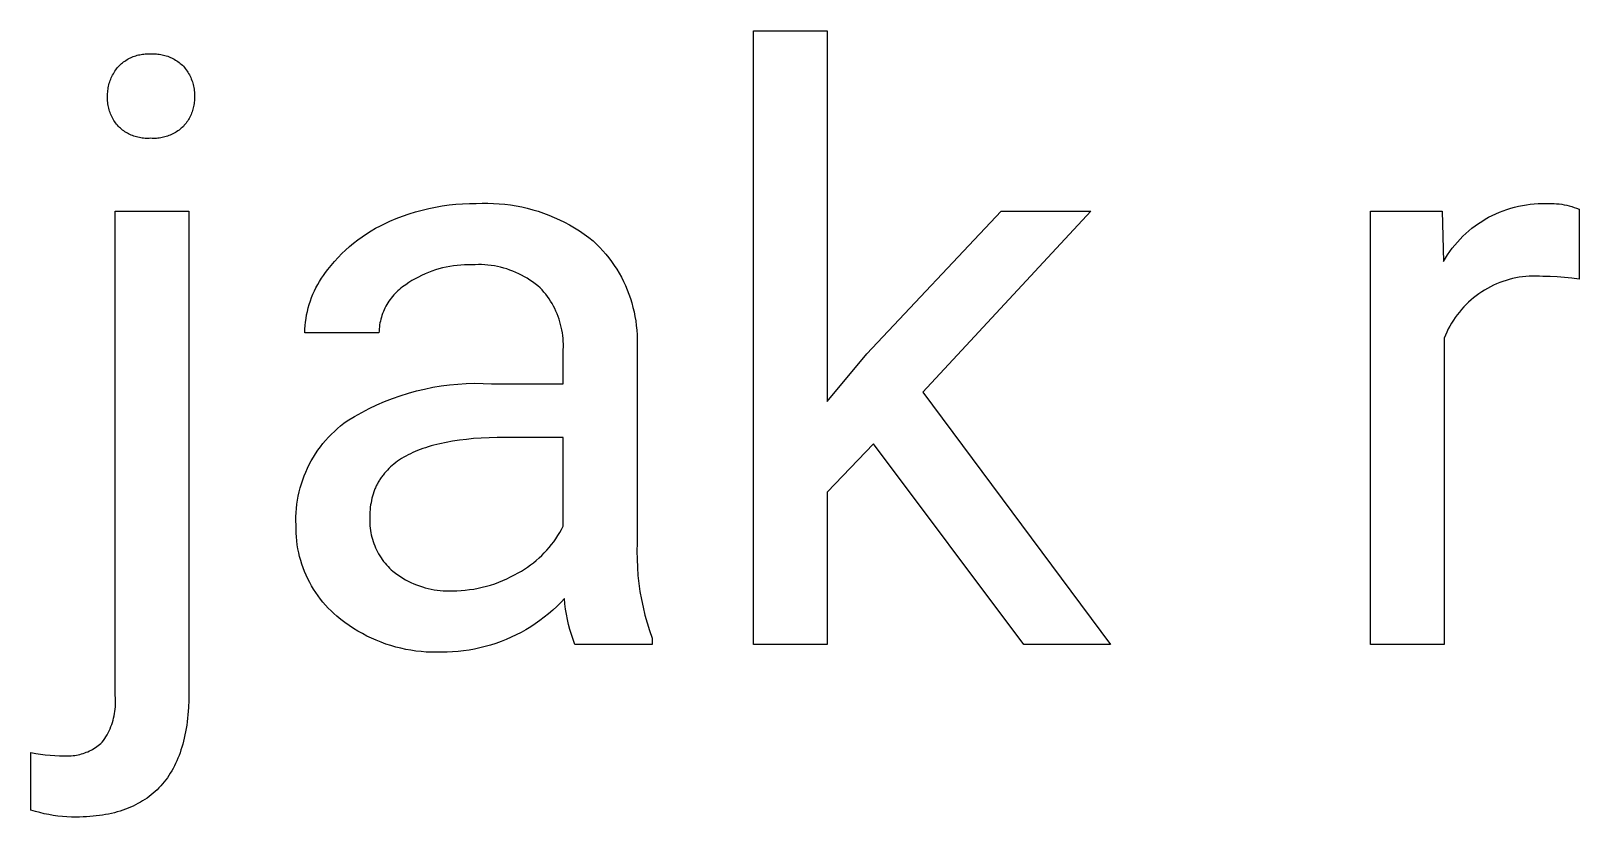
# Model space of a CAD drawing. Header units: millimetres. Extents: x -644 to 2279, y -276 to 1766.
# Drawn here: x 1379.3 to 1440.6, y -153.8 to -122.7 of the extents above; entities that cross this region are included whole.
import ezdxf

# ---------------------------------------------------------------- set-up
doc = ezdxf.new("R2010")
doc.units = ezdxf.units.MM
doc.header["$MEASUREMENT"] = 0
doc.layers.add('Domyślny', color=7, linetype='Continuous', true_color=0x000000)

msp = doc.modelspace()

# ---------------------------------------------------------------- linework, layer by layer
at = {"layer": 'Domyślny'}
for p, q in [((1407.909, -147.003), (1407.909, -122.674)), ((1407.909, -122.674), (1410.834, -122.674)), ((1410.834, -122.674), (1410.834, -137.364)), ((1382.816, -124.006), (1382.857, -123.97)), ((1382.857, -123.97), (1382.899, -123.935)), ((1382.899, -123.935), (1382.942, -123.902)), ((1382.942, -123.902), (1382.986, -123.87)), ((1382.986, -123.87), (1383.031, -123.84)), ((1383.031, -123.84), (1383.077, -123.811)), ((1383.077, -123.811), (1383.124, -123.784)), ((1383.124, -123.784), (1383.172, -123.758)), ((1383.172, -123.758), (1383.22, -123.734)), ((1383.22, -123.734), (1383.27, -123.712)), ((1383.27, -123.712), (1383.32, -123.692)), ((1383.32, -123.692), (1383.371, -123.673)), ((1383.371, -123.673), (1383.423, -123.656)), ((1383.423, -123.656), (1383.475, -123.64)), ((1383.475, -123.64), (1383.527, -123.627)), ((1383.527, -123.627), (1383.58, -123.615)), ((1383.58, -123.615), (1383.634, -123.605)), ((1383.634, -123.605), (1383.687, -123.597)), ((1383.687, -123.597), (1383.741, -123.59)), ((1383.741, -123.59), (1383.796, -123.586)), ((1383.796, -123.586), (1383.85, -123.583)), ((1383.85, -123.583), (1383.904, -123.582)), ((1383.904, -123.582), (1383.958, -123.583)), ((1383.958, -123.583), (1384.013, -123.586)), ((1384.013, -123.586), (1384.07, -123.583)), ((1384.07, -123.583), (1384.127, -123.582)), ((1384.127, -123.582), (1384.184, -123.583)), ((1384.184, -123.583), (1384.241, -123.586)), ((1384.241, -123.586), (1384.298, -123.59)), ((1384.298, -123.59), (1384.355, -123.597)), ((1384.355, -123.597), (1384.412, -123.606)), ((1384.412, -123.606), (1384.468, -123.617)), ((1384.468, -123.617), (1384.524, -123.629)), ((1384.524, -123.629), (1384.579, -123.644)), ((1384.579, -123.644), (1384.634, -123.66)), ((1384.634, -123.66), (1384.688, -123.679)), ((1384.688, -123.679), (1384.742, -123.699)), ((1384.742, -123.699), (1384.794, -123.721)), ((1384.794, -123.721), (1384.846, -123.745)), ((1384.846, -123.745), (1384.898, -123.77)), ((1384.898, -123.77), (1384.948, -123.798)), ((1384.948, -123.798), (1384.997, -123.827)), ((1384.997, -123.827), (1385.045, -123.858)), ((1385.045, -123.858), (1385.092, -123.89)), ((1385.092, -123.89), (1385.138, -123.924)), ((1385.138, -123.924), (1385.183, -123.96)), ((1385.183, -123.96), (1385.227, -123.997)), ((1382.41, -124.638), (1382.431, -124.583)), ((1382.431, -124.583), (1382.454, -124.529)), ((1382.454, -124.529), (1382.479, -124.475)), ((1382.479, -124.475), (1382.505, -124.422)), ((1382.505, -124.422), (1382.534, -124.37)), ((1382.534, -124.37), (1382.564, -124.32)), ((1382.564, -124.32), (1382.596, -124.27)), ((1382.596, -124.27), (1382.629, -124.221)), ((1382.629, -124.221), (1382.664, -124.174)), ((1382.664, -124.174), (1382.701, -124.128)), ((1382.701, -124.128), (1382.739, -124.083)), ((1382.739, -124.083), (1382.777, -124.044)), ((1382.777, -124.044), (1382.816, -124.006)), ((1385.227, -123.997), (1385.269, -124.035)), ((1385.269, -124.035), (1385.31, -124.075)), ((1385.31, -124.075), (1385.349, -124.12)), ((1385.349, -124.12), (1385.386, -124.167)), ((1385.386, -124.167), (1385.422, -124.214)), ((1385.422, -124.214), (1385.456, -124.263)), ((1385.456, -124.263), (1385.489, -124.313)), ((1385.489, -124.313), (1385.52, -124.364)), ((1385.52, -124.364), (1385.549, -124.416)), ((1385.549, -124.416), (1385.576, -124.469)), ((1385.576, -124.469), (1385.601, -124.523)), ((1385.601, -124.523), (1385.625, -124.577)), ((1385.625, -124.577), (1385.646, -124.633)), ((1382.304, -125.216), (1382.306, -125.157)), ((1382.306, -125.157), (1382.309, -125.098)), ((1382.309, -125.098), (1382.315, -125.039)), ((1382.315, -125.039), (1382.323, -124.981)), ((1382.323, -124.981), (1382.332, -124.923)), ((1382.332, -124.923), (1382.344, -124.865)), ((1382.344, -124.865), (1382.358, -124.807)), ((1382.358, -124.807), (1382.373, -124.75)), ((1382.373, -124.75), (1382.39, -124.694)), ((1382.39, -124.694), (1382.41, -124.638)), ((1385.646, -124.633), (1385.666, -124.689)), ((1385.666, -124.689), (1385.683, -124.746)), ((1385.683, -124.746), (1385.699, -124.803)), ((1385.699, -124.803), (1385.713, -124.861)), ((1385.713, -124.861), (1385.724, -124.92)), ((1385.724, -124.92), (1385.734, -124.978)), ((1385.734, -124.978), (1385.742, -125.037)), ((1385.742, -125.037), (1385.747, -125.097)), ((1385.747, -125.097), (1385.751, -125.156)), ((1385.751, -125.156), (1385.752, -125.216)), ((1382.303, -125.334), (1382.304, -125.275)), ((1382.305, -125.392), (1382.303, -125.334)), ((1382.304, -125.275), (1382.304, -125.216)), ((1382.308, -125.451), (1382.305, -125.392)), ((1382.313, -125.509), (1382.308, -125.451)), ((1382.32, -125.567), (1382.313, -125.509)), ((1382.329, -125.625), (1382.32, -125.567)), ((1382.34, -125.683), (1382.329, -125.625)), ((1382.353, -125.74), (1382.34, -125.683)), ((1382.369, -125.796), (1382.353, -125.74)), ((1382.386, -125.852), (1382.369, -125.796)), ((1385.691, -125.777), (1385.675, -125.83)), ((1385.705, -125.722), (1385.691, -125.777)), ((1385.718, -125.667), (1385.705, -125.722)), ((1385.728, -125.612), (1385.718, -125.667)), ((1385.737, -125.556), (1385.728, -125.612)), ((1385.744, -125.5), (1385.737, -125.556)), ((1385.749, -125.444), (1385.744, -125.5)), ((1385.752, -125.388), (1385.749, -125.444)), ((1385.752, -125.216), (1385.752, -125.275)), ((1385.752, -125.275), (1385.753, -125.332)), ((1385.753, -125.332), (1385.752, -125.388)), ((1382.405, -125.908), (1382.386, -125.852)), ((1382.425, -125.963), (1382.405, -125.908)), ((1382.448, -126.017), (1382.425, -125.963)), ((1382.473, -126.07), (1382.448, -126.017)), ((1382.499, -126.122), (1382.473, -126.07)), ((1382.527, -126.173), (1382.499, -126.122)), ((1382.557, -126.224), (1382.527, -126.173)), ((1382.589, -126.273), (1382.557, -126.224)), ((1382.622, -126.321), (1382.589, -126.273)), ((1382.657, -126.368), (1382.622, -126.321)), ((1382.694, -126.414), (1382.657, -126.368)), ((1382.732, -126.458), (1382.694, -126.414)), ((1385.347, -126.416), (1385.31, -126.458)), ((1385.384, -126.373), (1385.347, -126.416)), ((1385.418, -126.329), (1385.384, -126.373)), ((1385.451, -126.283), (1385.418, -126.329)), ((1385.483, -126.237), (1385.451, -126.283)), ((1385.513, -126.189), (1385.483, -126.237)), ((1385.541, -126.14), (1385.513, -126.189)), ((1385.568, -126.091), (1385.541, -126.14)), ((1385.593, -126.04), (1385.568, -126.091)), ((1385.616, -125.989), (1385.593, -126.04)), ((1385.637, -125.937), (1385.616, -125.989)), ((1385.657, -125.884), (1385.637, -125.937)), ((1385.675, -125.83), (1385.657, -125.884)), ((1382.773, -126.497), (1382.732, -126.458)), ((1382.815, -126.535), (1382.773, -126.497)), ((1382.858, -126.571), (1382.815, -126.535)), ((1382.902, -126.606), (1382.858, -126.571)), ((1382.948, -126.639), (1382.902, -126.606)), ((1382.995, -126.671), (1382.948, -126.639)), ((1383.042, -126.7), (1382.995, -126.671)), ((1383.091, -126.729), (1383.042, -126.7)), ((1383.141, -126.755), (1383.091, -126.729)), ((1383.191, -126.78), (1383.141, -126.755)), ((1383.243, -126.803), (1383.191, -126.78)), ((1383.295, -126.825), (1383.243, -126.803)), ((1383.348, -126.844), (1383.295, -126.825)), ((1383.401, -126.862), (1383.348, -126.844)), ((1383.456, -126.878), (1383.401, -126.862)), ((1383.51, -126.891), (1383.456, -126.878)), ((1383.565, -126.904), (1383.51, -126.891)), ((1383.621, -126.914), (1383.565, -126.904)), ((1383.676, -126.922), (1383.621, -126.914)), ((1383.732, -126.928), (1383.676, -126.922)), ((1383.789, -126.933), (1383.732, -126.928)), ((1383.845, -126.935), (1383.789, -126.933)), ((1383.901, -126.936), (1383.845, -126.935)), ((1383.958, -126.935), (1383.901, -126.936)), ((1384.014, -126.931), (1383.958, -126.935)), ((1384.071, -126.934), (1384.014, -126.931)), ((1384.127, -126.935), (1384.071, -126.934)), ((1384.184, -126.935), (1384.127, -126.935)), ((1384.241, -126.932), (1384.184, -126.935)), ((1384.298, -126.927), (1384.241, -126.932)), ((1384.354, -126.921), (1384.298, -126.927)), ((1384.41, -126.913), (1384.354, -126.921)), ((1384.466, -126.902), (1384.41, -126.913)), ((1384.522, -126.89), (1384.466, -126.902)), ((1384.577, -126.876), (1384.522, -126.89)), ((1384.632, -126.86), (1384.577, -126.876)), ((1384.686, -126.843), (1384.632, -126.86)), ((1384.739, -126.823), (1384.686, -126.843)), ((1384.792, -126.802), (1384.739, -126.823)), ((1384.844, -126.779), (1384.792, -126.802)), ((1384.895, -126.754), (1384.844, -126.779)), ((1384.945, -126.728), (1384.895, -126.754)), ((1384.994, -126.7), (1384.945, -126.728)), ((1385.043, -126.67), (1384.994, -126.7)), ((1385.09, -126.638), (1385.043, -126.67)), ((1385.137, -126.605), (1385.09, -126.638)), ((1385.182, -126.571), (1385.137, -126.605)), ((1385.226, -126.535), (1385.182, -126.571)), ((1385.268, -126.497), (1385.226, -126.535)), ((1385.31, -126.458), (1385.268, -126.497)), ((1382.606, -149.032), (1382.606, -129.82)), ((1382.606, -129.82), (1385.531, -129.82)), ((1385.531, -129.82), (1385.531, -148.911)), ((1393.749, -130.115), (1394.002, -130.018)), ((1394.002, -130.018), (1394.258, -129.929)), ((1394.258, -129.929), (1394.516, -129.848)), ((1394.516, -129.848), (1394.778, -129.776)), ((1394.778, -129.776), (1395.041, -129.713)), ((1395.041, -129.713), (1395.306, -129.658)), ((1395.306, -129.658), (1395.574, -129.612)), ((1395.574, -129.612), (1395.842, -129.575)), ((1395.842, -129.575), (1396.111, -129.547)), ((1396.111, -129.547), (1396.382, -129.528)), ((1396.382, -129.528), (1396.652, -129.518)), ((1396.652, -129.518), (1396.923, -129.516)), ((1396.923, -129.516), (1397.149, -129.507)), ((1397.149, -129.507), (1397.376, -129.505)), ((1397.376, -129.505), (1397.602, -129.51)), ((1397.602, -129.51), (1397.828, -129.524)), ((1397.828, -129.524), (1398.053, -129.544)), ((1398.053, -129.544), (1398.277, -129.573)), ((1398.277, -129.573), (1398.501, -129.609)), ((1398.501, -129.609), (1398.723, -129.652)), ((1398.723, -129.652), (1398.943, -129.703)), ((1398.943, -129.703), (1399.162, -129.761)), ((1399.162, -129.761), (1399.379, -129.826)), ((1399.379, -129.826), (1399.593, -129.899)), ((1399.593, -129.899), (1399.805, -129.978)), ((1399.805, -129.978), (1400.014, -130.065)), ((1400.014, -130.065), (1400.22, -130.159)), ((1412.4, -135.475), (1417.729, -129.82)), ((1421.288, -129.82), (1414.629, -136.998)), ((1417.729, -129.82), (1421.288, -129.82)), ((1432.369, -147.003), (1432.369, -129.82)), ((1432.369, -129.82), (1435.216, -129.82)), ((1435.216, -129.82), (1435.263, -131.816)), ((1436.916, -130.141), (1437.054, -130.063)), ((1437.054, -130.063), (1437.195, -129.99)), ((1437.195, -129.99), (1437.338, -129.922)), ((1437.338, -129.922), (1437.484, -129.859)), ((1437.484, -129.859), (1437.632, -129.801)), ((1437.632, -129.801), (1437.781, -129.748)), ((1437.781, -129.748), (1437.933, -129.701)), ((1437.933, -129.701), (1438.085, -129.658)), ((1438.085, -129.658), (1438.24, -129.622)), ((1438.24, -129.622), (1438.395, -129.59)), ((1438.395, -129.59), (1438.552, -129.564)), ((1438.552, -129.564), (1438.709, -129.543)), ((1438.709, -129.543), (1438.867, -129.528)), ((1438.867, -129.528), (1439.025, -129.519)), ((1439.025, -129.519), (1439.184, -129.515)), ((1439.184, -129.515), (1439.343, -129.516)), ((1439.343, -129.516), (1439.445, -129.512)), ((1439.445, -129.512), (1439.547, -129.512)), ((1439.547, -129.512), (1439.649, -129.516)), ((1439.649, -129.516), (1439.751, -129.523)), ((1439.751, -129.523), (1439.853, -129.533)), ((1439.853, -129.533), (1439.954, -129.547)), ((1439.954, -129.547), (1440.054, -129.565)), ((1440.054, -129.565), (1440.154, -129.586)), ((1440.154, -129.586), (1440.254, -129.61)), ((1440.254, -129.61), (1440.352, -129.638)), ((1440.352, -129.638), (1440.449, -129.669)), ((1440.449, -129.669), (1440.545, -129.704)), ((1440.545, -129.704), (1440.64, -129.742)), ((1440.64, -129.742), (1440.64, -132.517)), ((1392.398, -130.833), (1392.572, -130.716)), ((1392.572, -130.716), (1392.751, -130.604)), ((1392.751, -130.604), (1392.933, -130.499)), ((1392.933, -130.499), (1393.119, -130.4)), ((1393.119, -130.4), (1393.308, -130.307)), ((1393.308, -130.307), (1393.5, -130.221)), ((1393.5, -130.221), (1393.749, -130.115)), ((1400.22, -130.159), (1400.422, -130.259)), ((1400.422, -130.259), (1400.622, -130.367)), ((1400.622, -130.367), (1400.817, -130.481)), ((1400.817, -130.481), (1401.009, -130.601)), ((1401.009, -130.601), (1401.196, -130.728)), ((1436.036, -130.814), (1436.151, -130.705)), ((1436.151, -130.705), (1436.27, -130.6)), ((1436.27, -130.6), (1436.393, -130.499)), ((1436.393, -130.499), (1436.519, -130.403)), ((1436.519, -130.403), (1436.648, -130.311)), ((1436.648, -130.311), (1436.78, -130.224)), ((1436.78, -130.224), (1436.916, -130.141)), ((1391.742, -131.36), (1391.899, -131.22)), ((1391.899, -131.22), (1392.061, -131.086)), ((1392.061, -131.086), (1392.227, -130.957)), ((1392.227, -130.957), (1392.398, -130.833)), ((1401.196, -130.728), (1401.379, -130.861)), ((1401.379, -130.861), (1401.558, -131)), ((1401.558, -131), (1401.69, -131.126)), ((1401.69, -131.126), (1401.819, -131.256)), ((1401.819, -131.256), (1401.943, -131.391)), ((1435.52, -131.415), (1435.614, -131.288)), ((1435.614, -131.288), (1435.714, -131.164)), ((1435.714, -131.164), (1435.817, -131.044)), ((1435.817, -131.044), (1435.924, -130.927)), ((1435.924, -130.927), (1436.036, -130.814)), ((1391.163, -131.971), (1391.3, -131.811)), ((1391.3, -131.811), (1391.442, -131.656)), ((1391.442, -131.656), (1391.59, -131.505)), ((1391.59, -131.505), (1391.742, -131.36)), ((1396.456, -131.949), (1396.31, -131.957)), ((1396.603, -131.947), (1396.456, -131.949)), ((1396.75, -131.949), (1396.603, -131.947)), ((1396.877, -131.942), (1396.75, -131.949)), ((1397.004, -131.939), (1396.877, -131.942)), ((1397.132, -131.941), (1397.004, -131.939)), ((1397.259, -131.947), (1397.132, -131.941)), ((1397.386, -131.958), (1397.259, -131.947)), ((1401.943, -131.391), (1402.062, -131.53)), ((1402.062, -131.53), (1402.177, -131.673)), ((1402.177, -131.673), (1402.287, -131.819)), ((1402.287, -131.819), (1402.391, -131.97)), ((1435.263, -131.816), (1435.344, -131.68)), ((1435.344, -131.68), (1435.43, -131.546)), ((1435.43, -131.546), (1435.52, -131.415)), ((1390.706, -132.605), (1390.782, -132.483)), ((1390.782, -132.483), (1390.861, -132.365)), ((1390.861, -132.365), (1390.945, -132.249)), ((1390.945, -132.249), (1391.032, -132.136)), ((1391.032, -132.136), (1391.163, -131.971)), ((1394.496, -132.501), (1394.37, -132.575)), ((1394.625, -132.431), (1394.496, -132.501)), ((1394.757, -132.365), (1394.625, -132.431)), ((1394.89, -132.304), (1394.757, -132.365)), ((1395.026, -132.247), (1394.89, -132.304)), ((1395.163, -132.196), (1395.026, -132.247)), ((1395.302, -132.149), (1395.163, -132.196)), ((1395.443, -132.107), (1395.302, -132.149)), ((1395.585, -132.069), (1395.443, -132.107)), ((1395.728, -132.037), (1395.585, -132.069)), ((1395.872, -132.009), (1395.728, -132.037)), ((1396.017, -131.987), (1395.872, -132.009)), ((1396.163, -131.969), (1396.017, -131.987)), ((1396.31, -131.957), (1396.163, -131.969)), ((1397.513, -131.973), (1397.386, -131.958)), ((1397.639, -131.992), (1397.513, -131.973)), ((1397.764, -132.016), (1397.639, -131.992)), ((1397.888, -132.044), (1397.764, -132.016)), ((1398.011, -132.076), (1397.888, -132.044)), ((1398.133, -132.113), (1398.011, -132.076)), ((1398.254, -132.153), (1398.133, -132.113)), ((1398.373, -132.198), (1398.254, -132.153)), ((1398.491, -132.247), (1398.373, -132.198)), ((1398.607, -132.3), (1398.491, -132.247)), ((1398.721, -132.357), (1398.607, -132.3)), ((1398.833, -132.418), (1398.721, -132.357)), ((1398.942, -132.483), (1398.833, -132.418)), ((1399.05, -132.551), (1398.942, -132.483)), ((1399.155, -132.624), (1399.05, -132.551)), ((1402.391, -131.97), (1402.491, -132.124)), ((1402.491, -132.124), (1402.585, -132.281)), ((1402.585, -132.281), (1402.673, -132.441)), ((1402.673, -132.441), (1402.756, -132.604)), ((1437.876, -132.529), (1437.748, -132.566)), ((1438.006, -132.496), (1437.876, -132.529)), ((1438.136, -132.467), (1438.006, -132.496)), ((1438.268, -132.443), (1438.136, -132.467)), ((1438.4, -132.424), (1438.268, -132.443)), ((1438.533, -132.409), (1438.4, -132.424)), ((1438.666, -132.399), (1438.533, -132.409)), ((1438.8, -132.394), (1438.666, -132.399)), ((1438.933, -132.393), (1438.8, -132.394)), ((1439.067, -132.397), (1438.933, -132.393)), ((1439.2, -132.405), (1439.067, -132.397)), ((1439.489, -132.408), (1439.2, -132.405)), ((1439.778, -132.421), (1439.489, -132.408)), ((1440.066, -132.444), (1439.778, -132.421)), ((1440.354, -132.475), (1440.066, -132.444)), ((1440.64, -132.517), (1440.354, -132.475)), ((1390.395, -133.247), (1390.448, -133.114)), ((1390.448, -133.114), (1390.506, -132.984)), ((1390.506, -132.984), (1390.568, -132.855)), ((1390.568, -132.855), (1390.635, -132.729)), ((1390.635, -132.729), (1390.706, -132.605)), ((1393.65, -133.143), (1393.599, -133.203)), ((1393.703, -133.086), (1393.65, -133.143)), ((1393.758, -133.03), (1393.703, -133.086)), ((1393.815, -132.976), (1393.758, -133.03)), ((1393.874, -132.924), (1393.815, -132.976)), ((1393.934, -132.874), (1393.874, -132.924)), ((1393.996, -132.826), (1393.934, -132.874)), ((1394.059, -132.78), (1393.996, -132.826)), ((1394.124, -132.737), (1394.059, -132.78)), ((1394.246, -132.654), (1394.124, -132.737)), ((1394.37, -132.575), (1394.246, -132.654)), ((1399.257, -132.699), (1399.155, -132.624)), ((1399.357, -132.779), (1399.257, -132.699)), ((1399.454, -132.861), (1399.357, -132.779)), ((1399.53, -132.944), (1399.454, -132.861)), ((1399.603, -133.028), (1399.53, -132.944)), ((1399.674, -133.116), (1399.603, -133.028)), ((1399.742, -133.205), (1399.674, -133.116)), ((1402.756, -132.604), (1402.834, -132.77)), ((1402.834, -132.77), (1402.906, -132.939)), ((1402.906, -132.939), (1402.972, -133.109)), ((1402.972, -133.109), (1403.032, -133.282)), ((1436.565, -133.173), (1436.46, -133.255)), ((1436.673, -133.094), (1436.565, -133.173)), ((1436.784, -133.019), (1436.673, -133.094)), ((1436.897, -132.948), (1436.784, -133.019)), ((1437.013, -132.881), (1436.897, -132.948)), ((1437.13, -132.818), (1437.013, -132.881)), ((1437.25, -132.759), (1437.13, -132.818)), ((1437.372, -132.704), (1437.25, -132.759)), ((1437.496, -132.654), (1437.372, -132.704)), ((1437.621, -132.608), (1437.496, -132.654)), ((1437.748, -132.566), (1437.621, -132.608)), ((1390.228, -133.794), (1390.263, -133.655)), ((1390.263, -133.655), (1390.302, -133.518)), ((1390.302, -133.518), (1390.346, -133.382)), ((1390.346, -133.382), (1390.395, -133.247)), ((1393.269, -133.733), (1393.238, -133.805)), ((1393.302, -133.662), (1393.269, -133.733)), ((1393.338, -133.592), (1393.302, -133.662)), ((1393.376, -133.524), (1393.338, -133.592)), ((1393.416, -133.457), (1393.376, -133.524)), ((1393.459, -133.391), (1393.416, -133.457)), ((1393.503, -133.327), (1393.459, -133.391)), ((1393.55, -133.264), (1393.503, -133.327)), ((1393.599, -133.203), (1393.55, -133.264)), ((1399.806, -133.297), (1399.742, -133.205)), ((1399.867, -133.391), (1399.806, -133.297)), ((1399.925, -133.487), (1399.867, -133.391)), ((1399.98, -133.585), (1399.925, -133.487)), ((1400.032, -133.684), (1399.98, -133.585)), ((1400.08, -133.785), (1400.032, -133.684)), ((1400.124, -133.888), (1400.08, -133.785)), ((1403.032, -133.282), (1403.086, -133.457)), ((1403.086, -133.457), (1403.134, -133.634)), ((1403.134, -133.634), (1403.176, -133.812)), ((1435.98, -133.719), (1435.895, -133.821)), ((1436.07, -133.619), (1435.98, -133.719)), ((1436.163, -133.523), (1436.07, -133.619)), ((1436.259, -133.43), (1436.163, -133.523)), ((1436.358, -133.341), (1436.259, -133.43)), ((1436.46, -133.255), (1436.358, -133.341)), ((1390.129, -134.501), (1390.139, -134.358)), ((1390.139, -134.358), (1390.154, -134.216)), ((1390.154, -134.216), (1390.174, -134.074)), ((1390.174, -134.074), (1390.198, -133.934)), ((1390.198, -133.934), (1390.228, -133.794)), ((1393.091, -134.332), (1393.081, -134.409)), ((1393.105, -134.254), (1393.091, -134.332)), ((1393.12, -134.178), (1393.105, -134.254)), ((1393.139, -134.102), (1393.12, -134.178)), ((1393.16, -134.026), (1393.139, -134.102)), ((1393.183, -133.951), (1393.16, -134.026)), ((1393.209, -133.878), (1393.183, -133.951)), ((1393.238, -133.805), (1393.209, -133.878)), ((1400.165, -133.993), (1400.124, -133.888)), ((1400.203, -134.098), (1400.165, -133.993)), ((1400.237, -134.205), (1400.203, -134.098)), ((1400.267, -134.313), (1400.237, -134.205)), ((1400.294, -134.422), (1400.267, -134.313)), ((1403.176, -133.812), (1403.212, -133.992)), ((1403.212, -133.992), (1403.242, -134.172)), ((1403.242, -134.172), (1403.266, -134.354)), ((1403.266, -134.354), (1403.283, -134.536)), ((1435.521, -134.374), (1435.458, -134.492)), ((1435.588, -134.258), (1435.521, -134.374)), ((1435.659, -134.145), (1435.588, -134.258)), ((1435.734, -134.034), (1435.659, -134.145)), ((1435.812, -133.926), (1435.734, -134.034)), ((1435.895, -133.821), (1435.812, -133.926)), ((1390.123, -134.643), (1390.129, -134.501)), ((1393.065, -134.643), (1390.123, -134.643)), ((1393.068, -134.565), (1393.065, -134.643)), ((1393.073, -134.487), (1393.068, -134.565)), ((1393.081, -134.409), (1393.073, -134.487)), ((1400.316, -134.532), (1400.294, -134.422)), ((1400.336, -134.643), (1400.316, -134.532)), ((1400.351, -134.754), (1400.336, -134.643)), ((1400.362, -134.865), (1400.351, -134.754)), ((1400.37, -134.977), (1400.362, -134.865)), ((1400.374, -135.089), (1400.37, -134.977)), ((1403.283, -134.536), (1403.294, -134.719)), ((1403.294, -134.719), (1403.299, -134.902)), ((1403.299, -134.902), (1403.298, -135.085)), ((1435.345, -134.734), (1435.294, -134.857)), ((1435.294, -134.857), (1435.294, -147.003)), ((1435.399, -134.612), (1435.345, -134.734)), ((1435.458, -134.492), (1435.399, -134.612)), ((1400.371, -135.313), (1400.374, -135.201)), ((1400.371, -136.663), (1400.371, -135.313)), ((1400.374, -135.201), (1400.374, -135.089)), ((1403.298, -135.085), (1403.298, -142.988)), ((1410.834, -137.364), (1412.4, -135.475)), ((1394.875, -136.872), (1395.201, -136.805)), ((1395.201, -136.805), (1395.53, -136.751)), ((1395.53, -136.751), (1395.86, -136.707)), ((1395.86, -136.707), (1396.192, -136.675)), ((1396.192, -136.675), (1396.525, -136.655)), ((1396.525, -136.655), (1396.858, -136.646)), ((1396.858, -136.646), (1397.191, -136.649)), ((1397.191, -136.649), (1397.524, -136.663)), ((1397.524, -136.663), (1400.371, -136.663)), ((1392.98, -137.502), (1393.286, -137.37)), ((1393.286, -137.37), (1393.597, -137.248)), ((1393.597, -137.248), (1393.911, -137.138)), ((1393.911, -137.138), (1394.229, -137.038)), ((1394.229, -137.038), (1394.55, -136.949)), ((1394.55, -136.949), (1394.875, -136.872)), ((1414.629, -136.998), (1422.063, -147.003)), ((1391.808, -138.135), (1392.093, -137.962)), ((1392.093, -137.962), (1392.383, -137.798)), ((1392.383, -137.798), (1392.679, -137.645)), ((1392.679, -137.645), (1392.98, -137.502)), ((1391.061, -138.787), (1391.176, -138.668)), ((1391.176, -138.668), (1391.295, -138.553)), ((1391.295, -138.553), (1391.418, -138.442)), ((1391.418, -138.442), (1391.544, -138.335)), ((1391.544, -138.335), (1391.674, -138.233)), ((1391.674, -138.233), (1391.808, -138.135)), ((1390.552, -139.439), (1390.644, -139.302)), ((1390.644, -139.302), (1390.742, -139.168)), ((1390.742, -139.168), (1390.844, -139.037)), ((1390.844, -139.037), (1390.95, -138.91)), ((1390.95, -138.91), (1391.061, -138.787)), ((1394.597, -139.312), (1394.498, -139.353)), ((1394.698, -139.273), (1394.597, -139.312)), ((1394.802, -139.235), (1394.698, -139.273)), ((1394.908, -139.199), (1394.802, -139.235)), ((1395.017, -139.164), (1394.908, -139.199)), ((1395.128, -139.131), (1395.017, -139.164)), ((1395.243, -139.1), (1395.128, -139.131)), ((1395.359, -139.07), (1395.243, -139.1)), ((1395.479, -139.041), (1395.359, -139.07)), ((1395.726, -138.989), (1395.479, -139.041)), ((1395.983, -138.943), (1395.726, -138.989)), ((1396.251, -138.903), (1395.983, -138.943)), ((1396.529, -138.869), (1396.251, -138.903)), ((1396.818, -138.841), (1396.529, -138.869)), ((1397.117, -138.819), (1396.818, -138.841)), ((1397.427, -138.804), (1397.117, -138.819)), ((1397.747, -138.795), (1397.427, -138.804)), ((1398.078, -138.792), (1397.747, -138.795)), ((1400.371, -138.792), (1398.078, -138.792)), ((1400.371, -142.308), (1400.371, -138.792)), ((1412.668, -139.046), (1410.834, -140.968)), ((1418.63, -147.003), (1412.668, -139.046)), ((1390.23, -140.017), (1390.303, -139.868)), ((1390.303, -139.868), (1390.381, -139.722)), ((1390.381, -139.722), (1390.464, -139.579)), ((1390.464, -139.579), (1390.552, -139.439)), ((1393.589, -139.903), (1393.522, -139.963)), ((1393.658, -139.846), (1393.589, -139.903)), ((1393.73, -139.789), (1393.658, -139.846)), ((1393.805, -139.735), (1393.73, -139.789)), ((1393.883, -139.682), (1393.805, -139.735)), ((1393.963, -139.63), (1393.883, -139.682)), ((1394.045, -139.58), (1393.963, -139.63)), ((1394.131, -139.531), (1394.045, -139.58)), ((1394.219, -139.485), (1394.131, -139.531)), ((1394.309, -139.439), (1394.219, -139.485)), ((1394.403, -139.395), (1394.309, -139.439)), ((1394.498, -139.353), (1394.403, -139.395)), ((1389.99, -140.634), (1390.042, -140.477)), ((1390.042, -140.477), (1390.099, -140.321)), ((1390.099, -140.321), (1390.162, -140.168)), ((1390.162, -140.168), (1390.23, -140.017)), ((1393.059, -140.528), (1393.037, -140.565)), ((1393.081, -140.492), (1393.059, -140.528)), ((1393.103, -140.456), (1393.081, -140.492)), ((1393.127, -140.421), (1393.103, -140.456)), ((1393.151, -140.385), (1393.127, -140.421)), ((1393.175, -140.35), (1393.151, -140.385)), ((1393.2, -140.316), (1393.175, -140.35)), ((1393.226, -140.282), (1393.2, -140.316)), ((1393.253, -140.248), (1393.226, -140.282)), ((1393.28, -140.215), (1393.253, -140.248)), ((1393.337, -140.15), (1393.28, -140.215)), ((1393.396, -140.086), (1393.337, -140.15)), ((1393.457, -140.023), (1393.396, -140.086)), ((1393.522, -139.963), (1393.457, -140.023)), ((1389.837, -141.278), (1389.867, -141.115)), ((1389.867, -141.115), (1389.902, -140.953)), ((1389.902, -140.953), (1389.943, -140.793)), ((1389.943, -140.793), (1389.99, -140.634)), ((1392.808, -141.12), (1392.785, -141.206)), ((1392.833, -141.036), (1392.808, -141.12)), ((1392.86, -140.954), (1392.833, -141.036)), ((1392.89, -140.873), (1392.86, -140.954)), ((1392.906, -140.833), (1392.89, -140.873)), ((1392.923, -140.794), (1392.906, -140.833)), ((1392.941, -140.755), (1392.923, -140.794)), ((1392.959, -140.716), (1392.941, -140.755)), ((1392.977, -140.678), (1392.959, -140.716)), ((1392.997, -140.64), (1392.977, -140.678)), ((1393.017, -140.602), (1392.997, -140.64)), ((1393.037, -140.565), (1393.017, -140.602)), ((1410.834, -140.968), (1410.834, -147.003)), ((1389.781, -141.771), (1389.794, -141.606)), ((1389.794, -141.606), (1389.813, -141.442)), ((1389.813, -141.442), (1389.837, -141.278)), ((1392.707, -141.751), (1392.703, -141.847)), ((1392.713, -141.656), (1392.707, -141.751)), ((1392.722, -141.563), (1392.713, -141.656)), ((1392.734, -141.471), (1392.722, -141.563)), ((1392.749, -141.381), (1392.734, -141.471)), ((1392.766, -141.293), (1392.749, -141.381)), ((1392.785, -141.206), (1392.766, -141.293)), ((1389.772, -142.102), (1389.774, -141.937)), ((1389.777, -142.268), (1389.772, -142.102)), ((1389.774, -141.937), (1389.781, -141.771)), ((1389.776, -142.425), (1389.777, -142.268)), ((1392.701, -141.945), (1392.698, -142.034)), ((1392.698, -142.034), (1392.698, -142.124)), ((1392.698, -142.124), (1392.701, -142.214)), ((1392.703, -141.847), (1392.701, -141.945)), ((1392.701, -142.214), (1392.707, -142.303)), ((1392.707, -142.303), (1392.716, -142.393)), ((1400.304, -142.437), (1400.371, -142.308)), ((1389.78, -142.583), (1389.776, -142.425)), ((1389.79, -142.74), (1389.78, -142.583)), ((1389.805, -142.896), (1389.79, -142.74)), ((1389.826, -143.053), (1389.805, -142.896)), ((1392.716, -142.393), (1392.728, -142.482)), ((1392.728, -142.482), (1392.743, -142.57)), ((1392.743, -142.57), (1392.761, -142.658)), ((1392.761, -142.658), (1392.782, -142.745)), ((1392.782, -142.745), (1392.805, -142.832)), ((1392.805, -142.832), (1392.832, -142.917)), ((1392.832, -142.917), (1392.862, -143.002)), ((1399.905, -143.043), (1399.993, -142.927)), ((1399.993, -142.927), (1400.077, -142.809)), ((1400.077, -142.809), (1400.156, -142.687)), ((1400.156, -142.687), (1400.232, -142.563)), ((1400.232, -142.563), (1400.304, -142.437)), ((1403.298, -142.988), (1403.291, -143.307)), ((1389.851, -143.208), (1389.826, -143.053)), ((1389.883, -143.362), (1389.851, -143.208)), ((1389.919, -143.515), (1389.883, -143.362)), ((1389.961, -143.667), (1389.919, -143.515)), ((1392.862, -143.002), (1392.894, -143.086)), ((1392.894, -143.086), (1392.929, -143.169)), ((1392.929, -143.169), (1392.967, -143.25)), ((1392.967, -143.25), (1393.008, -143.33)), ((1393.008, -143.33), (1393.051, -143.408)), ((1393.051, -143.408), (1393.097, -143.486)), ((1393.097, -143.486), (1393.145, -143.561)), ((1393.145, -143.561), (1393.196, -143.635)), ((1399.301, -143.669), (1399.411, -143.573)), ((1399.411, -143.573), (1399.516, -143.474)), ((1399.516, -143.474), (1399.619, -143.371)), ((1399.619, -143.371), (1399.718, -143.265)), ((1399.718, -143.265), (1399.813, -143.155)), ((1399.813, -143.155), (1399.905, -143.043)), ((1403.291, -143.307), (1403.294, -143.626)), ((1390.007, -143.818), (1389.961, -143.667)), ((1390.059, -143.966), (1390.007, -143.818)), ((1390.116, -144.113), (1390.059, -143.966)), ((1390.178, -144.258), (1390.116, -144.113)), ((1393.196, -143.635), (1393.25, -143.707)), ((1393.25, -143.707), (1393.306, -143.777)), ((1393.306, -143.777), (1393.364, -143.846)), ((1393.364, -143.846), (1393.424, -143.912)), ((1393.424, -143.912), (1393.487, -143.976)), ((1393.487, -143.976), (1393.552, -144.038)), ((1393.552, -144.038), (1393.618, -144.098)), ((1393.618, -144.098), (1393.714, -144.172)), ((1393.714, -144.172), (1393.812, -144.243)), ((1398.435, -144.246), (1398.584, -144.161)), ((1398.584, -144.161), (1398.71, -144.089)), ((1398.71, -144.089), (1398.834, -144.013)), ((1398.834, -144.013), (1398.955, -143.933)), ((1398.955, -143.933), (1399.073, -143.849)), ((1399.073, -143.849), (1399.189, -143.761)), ((1399.189, -143.761), (1399.301, -143.669)), ((1403.294, -143.626), (1403.308, -143.946)), ((1403.308, -143.946), (1403.332, -144.264)), ((1390.245, -144.4), (1390.178, -144.258)), ((1390.317, -144.54), (1390.245, -144.4)), ((1390.393, -144.678), (1390.317, -144.54)), ((1390.474, -144.813), (1390.393, -144.678)), ((1390.56, -144.945), (1390.474, -144.813)), ((1393.812, -144.243), (1393.912, -144.311)), ((1393.912, -144.311), (1394.014, -144.374)), ((1394.014, -144.374), (1394.119, -144.435)), ((1394.119, -144.435), (1394.225, -144.492)), ((1394.225, -144.492), (1394.334, -144.545)), ((1394.334, -144.545), (1394.444, -144.594)), ((1394.444, -144.594), (1394.556, -144.64)), ((1394.556, -144.64), (1394.669, -144.681)), ((1394.669, -144.681), (1394.784, -144.719)), ((1394.784, -144.719), (1394.9, -144.753)), ((1394.9, -144.753), (1395.017, -144.783)), ((1395.017, -144.783), (1395.135, -144.808)), ((1395.135, -144.808), (1395.253, -144.83)), ((1395.253, -144.83), (1395.373, -144.848)), ((1396.488, -144.848), (1396.657, -144.828)), ((1396.657, -144.828), (1396.827, -144.803)), ((1396.827, -144.803), (1396.995, -144.772)), ((1396.995, -144.772), (1397.162, -144.735)), ((1397.162, -144.735), (1397.327, -144.693)), ((1397.327, -144.693), (1397.492, -144.645)), ((1397.492, -144.645), (1397.654, -144.591)), ((1397.654, -144.591), (1397.815, -144.533)), ((1397.815, -144.533), (1397.973, -144.469)), ((1397.973, -144.469), (1398.13, -144.4)), ((1398.13, -144.4), (1398.284, -144.325)), ((1398.284, -144.325), (1398.435, -144.246)), ((1403.332, -144.264), (1403.367, -144.582)), ((1403.367, -144.582), (1403.412, -144.898)), ((1390.65, -145.074), (1390.56, -144.945)), ((1390.745, -145.2), (1390.65, -145.074)), ((1390.844, -145.323), (1390.745, -145.2)), ((1390.946, -145.442), (1390.844, -145.323)), ((1391.053, -145.558), (1390.946, -145.442)), ((1395.373, -144.848), (1395.493, -144.861)), ((1395.493, -144.861), (1395.613, -144.871)), ((1395.613, -144.871), (1395.734, -144.876)), ((1395.734, -144.876), (1395.855, -144.877)), ((1395.855, -144.877), (1395.975, -144.874)), ((1395.975, -144.874), (1396.146, -144.871)), ((1396.146, -144.871), (1396.317, -144.863)), ((1396.317, -144.863), (1396.488, -144.848)), ((1400.268, -145.342), (1400.112, -145.496)), ((1400.418, -145.183), (1400.268, -145.342)), ((1400.437, -145.39), (1400.418, -145.183)), ((1400.463, -145.597), (1400.437, -145.39)), ((1403.412, -144.898), (1403.467, -145.213)), ((1403.467, -145.213), (1403.533, -145.525)), ((1391.164, -145.669), (1391.053, -145.558)), ((1391.279, -145.777), (1391.164, -145.669)), ((1391.397, -145.881), (1391.279, -145.777)), ((1391.555, -146.011), (1391.397, -145.881)), ((1391.717, -146.134), (1391.555, -146.011)), ((1399.441, -146.058), (1399.262, -146.184)), ((1399.616, -145.926), (1399.441, -146.058)), ((1399.786, -145.788), (1399.616, -145.926)), ((1399.952, -145.645), (1399.786, -145.788)), ((1400.112, -145.496), (1399.952, -145.645)), ((1400.495, -145.802), (1400.463, -145.597)), ((1400.534, -146.007), (1400.495, -145.802)), ((1400.58, -146.209), (1400.534, -146.007)), ((1403.533, -145.525), (1403.61, -145.835)), ((1403.61, -145.835), (1403.696, -146.143)), ((1391.884, -146.253), (1391.717, -146.134)), ((1392.054, -146.365), (1391.884, -146.253)), ((1392.228, -146.472), (1392.054, -146.365)), ((1392.406, -146.572), (1392.228, -146.472)), ((1392.586, -146.667), (1392.406, -146.572)), ((1392.77, -146.756), (1392.586, -146.667)), ((1398.507, -146.625), (1398.309, -146.719)), ((1398.701, -146.524), (1398.507, -146.625)), ((1398.892, -146.417), (1398.701, -146.524)), ((1399.079, -146.303), (1398.892, -146.417)), ((1399.262, -146.184), (1399.079, -146.303)), ((1400.632, -146.411), (1400.58, -146.209)), ((1400.691, -146.61), (1400.632, -146.411)), ((1400.757, -146.808), (1400.691, -146.61)), ((1403.696, -146.143), (1403.792, -146.447)), ((1403.792, -146.447), (1403.899, -146.749)), ((1392.957, -146.838), (1392.77, -146.756)), ((1393.147, -146.914), (1392.957, -146.838)), ((1393.339, -146.984), (1393.147, -146.914)), ((1393.533, -147.047), (1393.339, -146.984)), ((1393.729, -147.103), (1393.533, -147.047)), ((1393.927, -147.153), (1393.729, -147.103)), ((1394.126, -147.196), (1393.927, -147.153)), ((1394.327, -147.232), (1394.126, -147.196)), ((1394.529, -147.262), (1394.327, -147.232)), ((1394.732, -147.285), (1394.529, -147.262)), ((1394.936, -147.301), (1394.732, -147.285)), ((1396.204, -147.28), (1395.985, -147.296)), ((1396.421, -147.256), (1396.204, -147.28)), ((1396.638, -147.225), (1396.421, -147.256)), ((1396.853, -147.186), (1396.638, -147.225)), ((1397.068, -147.141), (1396.853, -147.186)), ((1397.28, -147.088), (1397.068, -147.141)), ((1397.491, -147.028), (1397.28, -147.088)), ((1397.699, -146.961), (1397.491, -147.028)), ((1397.905, -146.888), (1397.699, -146.961)), ((1398.109, -146.807), (1397.905, -146.888)), ((1398.309, -146.719), (1398.109, -146.807)), ((1400.829, -147.003), (1400.757, -146.808)), ((1403.899, -147.003), (1400.829, -147.003)), ((1403.899, -146.749), (1403.899, -147.003)), ((1410.834, -147.003), (1407.909, -147.003)), ((1422.063, -147.003), (1418.63, -147.003)), ((1435.294, -147.003), (1432.369, -147.003)), ((1395.139, -147.31), (1394.936, -147.301)), ((1395.344, -147.312), (1395.139, -147.31)), ((1395.548, -147.307), (1395.344, -147.312)), ((1395.767, -147.305), (1395.548, -147.307)), ((1395.985, -147.296), (1395.767, -147.305)), ((1382.614, -149.121), (1382.606, -149.032)), ((1382.618, -149.21), (1382.614, -149.121)), ((1385.531, -148.911), (1385.526, -149.214)), ((1382.566, -149.832), (1382.582, -149.744)), ((1382.582, -149.744), (1382.596, -149.656)), ((1382.596, -149.656), (1382.606, -149.567)), ((1382.606, -149.567), (1382.614, -149.478)), ((1382.614, -149.478), (1382.618, -149.389)), ((1382.62, -149.299), (1382.618, -149.21)), ((1382.618, -149.389), (1382.62, -149.299)), ((1385.513, -149.508), (1385.492, -149.793)), ((1385.526, -149.214), (1385.513, -149.508)), ((1382.368, -150.423), (1382.405, -150.342)), ((1382.405, -150.342), (1382.439, -150.259)), ((1382.439, -150.259), (1382.47, -150.176)), ((1382.47, -150.176), (1382.498, -150.091)), ((1382.498, -150.091), (1382.524, -150.005)), ((1382.524, -150.005), (1382.546, -149.919)), ((1382.546, -149.919), (1382.566, -149.832)), ((1385.422, -150.332), (1385.399, -150.461)), ((1385.442, -150.201), (1385.422, -150.332)), ((1385.461, -150.067), (1385.442, -150.201)), ((1385.477, -149.931), (1385.461, -150.067)), ((1385.492, -149.793), (1385.477, -149.931)), ((1381.936, -151.013), (1381.989, -150.971)), ((1381.989, -150.971), (1382.041, -150.927)), ((1382.041, -150.927), (1382.092, -150.882)), ((1382.092, -150.882), (1382.144, -150.809)), ((1382.144, -150.809), (1382.194, -150.735)), ((1382.194, -150.735), (1382.242, -150.659)), ((1382.242, -150.659), (1382.286, -150.582)), ((1382.286, -150.582), (1382.329, -150.503)), ((1382.329, -150.503), (1382.368, -150.423)), ((1385.285, -150.953), (1385.251, -151.07)), ((1385.317, -150.834), (1385.285, -150.953)), ((1385.346, -150.712), (1385.317, -150.834)), ((1385.374, -150.588), (1385.346, -150.712)), ((1385.399, -150.461), (1385.374, -150.588)), ((1379.268, -153.567), (1379.268, -151.287)), ((1379.268, -151.287), (1379.455, -151.324)), ((1379.455, -151.324), (1379.644, -151.354)), ((1379.644, -151.354), (1379.833, -151.379)), ((1379.833, -151.379), (1380.023, -151.397)), ((1380.023, -151.397), (1380.214, -151.409)), ((1380.214, -151.409), (1380.405, -151.414)), ((1380.405, -151.414), (1380.596, -151.413)), ((1380.596, -151.413), (1380.664, -151.416)), ((1380.664, -151.416), (1380.732, -151.417)), ((1380.732, -151.417), (1380.8, -151.416)), ((1380.8, -151.416), (1380.868, -151.413)), ((1380.868, -151.413), (1380.936, -151.407)), ((1380.936, -151.407), (1381.003, -151.399)), ((1381.003, -151.399), (1381.071, -151.389)), ((1381.071, -151.389), (1381.137, -151.376)), ((1381.137, -151.376), (1381.204, -151.361)), ((1381.204, -151.361), (1381.27, -151.344)), ((1381.27, -151.344), (1381.335, -151.324)), ((1381.335, -151.324), (1381.399, -151.303)), ((1381.399, -151.303), (1381.463, -151.279)), ((1381.463, -151.279), (1381.526, -151.253)), ((1381.526, -151.253), (1381.588, -151.225)), ((1381.588, -151.225), (1381.649, -151.194)), ((1381.649, -151.194), (1381.708, -151.162)), ((1381.708, -151.162), (1381.767, -151.128)), ((1381.767, -151.128), (1381.825, -151.091)), ((1381.825, -151.091), (1381.881, -151.053)), ((1381.881, -151.053), (1381.936, -151.013)), ((1385.094, -151.513), (1385.049, -151.618)), ((1385.137, -151.406), (1385.094, -151.513)), ((1385.177, -151.296), (1385.137, -151.406)), ((1385.215, -151.184), (1385.177, -151.296)), ((1385.251, -151.07), (1385.215, -151.184)), ((1384.735, -152.196), (1384.675, -152.284)), ((1384.792, -152.106), (1384.735, -152.196)), ((1384.848, -152.013), (1384.792, -152.106)), ((1384.902, -151.918), (1384.848, -152.013)), ((1384.953, -151.82), (1384.902, -151.918)), ((1385.002, -151.72), (1384.953, -151.82)), ((1385.049, -151.618), (1385.002, -151.72)), ((1384.268, -152.761), (1384.193, -152.832)), ((1384.341, -152.688), (1384.268, -152.761)), ((1384.412, -152.612), (1384.341, -152.688)), ((1384.481, -152.533), (1384.412, -152.612)), ((1384.548, -152.453), (1384.481, -152.533)), ((1384.612, -152.37), (1384.548, -152.453)), ((1384.675, -152.284), (1384.612, -152.37)), ((1383.319, -153.411), (1383.22, -153.455)), ((1383.416, -153.364), (1383.319, -153.411)), ((1383.511, -153.314), (1383.416, -153.364)), ((1383.604, -153.262), (1383.511, -153.314)), ((1383.695, -153.208), (1383.604, -153.262)), ((1383.783, -153.152), (1383.695, -153.208)), ((1383.87, -153.092), (1383.783, -153.152)), ((1383.954, -153.031), (1383.87, -153.092)), ((1384.036, -152.967), (1383.954, -153.031)), ((1384.115, -152.901), (1384.036, -152.967)), ((1384.193, -152.832), (1384.115, -152.901)), ((1379.442, -153.621), (1379.268, -153.567)), ((1379.617, -153.67), (1379.442, -153.621)), ((1379.794, -153.712), (1379.617, -153.67)), ((1379.972, -153.749), (1379.794, -153.712)), ((1380.151, -153.78), (1379.972, -153.749)), ((1380.331, -153.805), (1380.151, -153.78)), ((1380.512, -153.824), (1380.331, -153.805)), ((1380.693, -153.837), (1380.512, -153.824)), ((1380.875, -153.844), (1380.693, -153.837)), ((1381.057, -153.845), (1380.875, -153.844)), ((1381.196, -153.844), (1381.057, -153.845)), ((1381.332, -153.841), (1381.196, -153.844)), ((1381.467, -153.835), (1381.332, -153.841)), ((1381.599, -153.826), (1381.467, -153.835)), ((1381.729, -153.815), (1381.599, -153.826)), ((1381.857, -153.802), (1381.729, -153.815)), ((1381.982, -153.786), (1381.857, -153.802)), ((1382.106, -153.768), (1381.982, -153.786)), ((1382.227, -153.748), (1382.106, -153.768)), ((1382.346, -153.725), (1382.227, -153.748)), ((1382.463, -153.7), (1382.346, -153.725)), ((1382.577, -153.672), (1382.463, -153.7)), ((1382.69, -153.642), (1382.577, -153.672)), ((1382.8, -153.609), (1382.69, -153.642)), ((1382.908, -153.574), (1382.8, -153.609)), ((1383.014, -153.537), (1382.908, -153.574)), ((1383.118, -153.497), (1383.014, -153.537)), ((1383.22, -153.455), (1383.118, -153.497))]:
    msp.add_line(p, q, dxfattribs=at)

doc.saveas('drawing.dxf')
